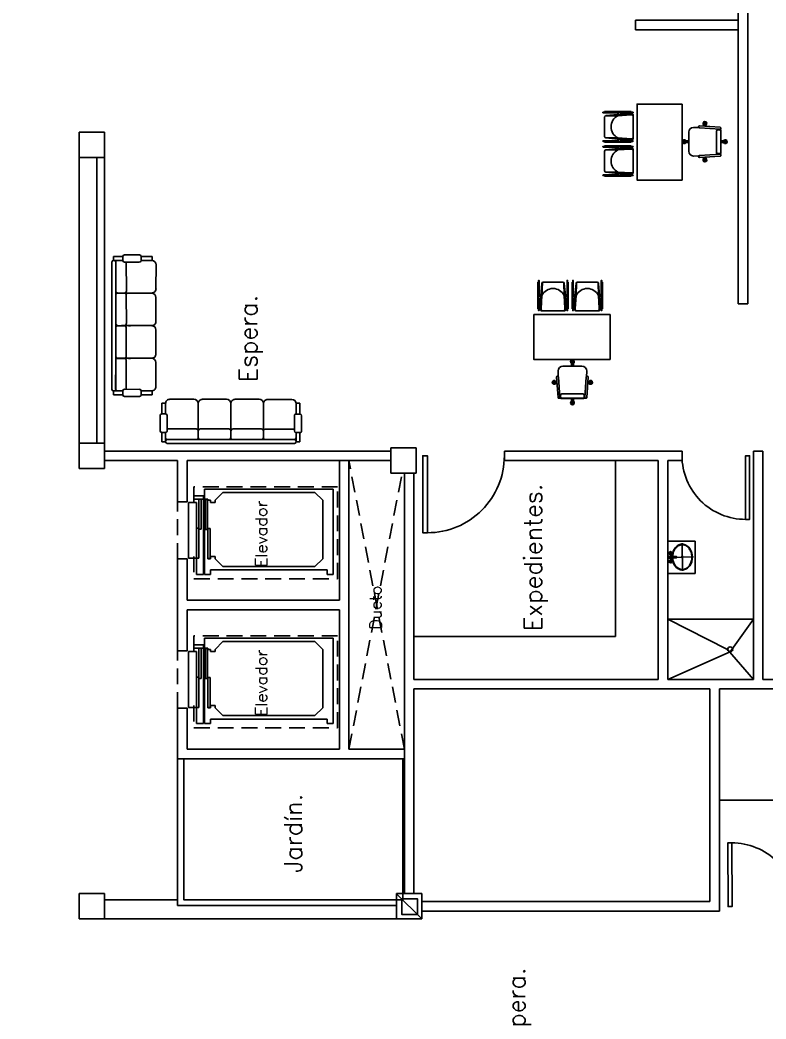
# Model space of a CAD drawing. Header units: millimetres. Extents: x -1615 to -538, y 177 to 397.
# Drawn here: x -776.51 to -764.75, y 274.35 to 290.1 of the extents above; entities that cross this region are included whole.
import ezdxf
from ezdxf.enums import TextEntityAlignment as Align

# ---------------------------------------------------------------- set-up
doc = ezdxf.new("R2010")
doc.units = ezdxf.units.MM
doc.linetypes.add('HIDDEN', pattern=[0.375, 0.25, -0.125])
for name, color, linetype in [('AUX', 8, 'Continuous'), ('LOCALES', 2, 'Continuous'), ('MOB', 7, 'Continuous'), ('MUEBLES', 9, 'Continuous'), ('MUROS', 1, 'Continuous'), ('MUROS2', 9, 'Continuous'), ('P-1', 1, 'Continuous'), ('PROY', 8, 'HIDDEN'), ('TEX', 2, 'Continuous'), ('VENTANAS', 4, 'Continuous')]:
    doc.layers.add(name, color=color, linetype=linetype)
doc.styles.add('ROMANS', font='ROMANS.shx')

# ---------------------------------------------------------------- blocks, each defined once
blk = doc.blocks.new('OVALIN')
for p, q in [((0, -0.482), (0, 0)), ((0.11, -0.04), (-0.11, -0.04)), ((0.27, -0.267), (-0.27, -0.267))]:
    blk.add_line(p, q)
blk.add_lwpolyline([(0.017, -0.071, -0.057947), (0.094, -0.084, -0.080358), (0.171, -0.123, -0.109726), (0.229, -0.189, -0.129522), (0.25, -0.266, -0.129491), (0.229, -0.343, -0.109705), (0.171, -0.409, -0.080358), (0.094, -0.448, -0.070455), (0, -0.462, -0.070437), (-0.094, -0.448, -0.080344), (-0.171, -0.409, -0.109805), (-0.23, -0.343, -0.12938), (-0.25, -0.266, -0.129412), (-0.23, -0.189, -0.109828), (-0.171, -0.123, -0.080344), (-0.094, -0.084, -0.058052), (-0.017, -0.071, -0.05693)], format="xyb")
at = {"elevation": 0.472}
blk.add_lwpolyline([(0.016, -0.081, -0.057902), (0.091, -0.094, -0.080358), (0.165, -0.131, -0.109781), (0.221, -0.194, -0.129604), (0.24, -0.266, -0.129578), (0.221, -0.338, -0.109763), (0.165, -0.401, -0.080358), (0.091, -0.438, -0.070455), (0, -0.452, -0.070437), (-0.091, -0.438, -0.080344), (-0.165, -0.401, -0.109849), (-0.221, -0.338, -0.129486), (-0.24, -0.266, -0.129512), (-0.221, -0.194, -0.109867), (-0.165, -0.131, -0.080344), (-0.091, -0.094, -0.058006), (-0.016, -0.081, -0.05693)], format="xyb", dxfattribs=at)
for points in [[(-0.105, -0.04, 0.119733), (-0.08, -0.065, 0.119733), (-0.055, -0.04, 0.119733), (-0.08, -0.014, 0.119733)], [(0.105, -0.04, -0.119733), (0.08, -0.065, -0.119733), (0.055, -0.04, -0.119733), (0.08, -0.014, -0.119733)]]:
    blk.add_lwpolyline(points, format="xyb", close=True)
blk.add_lwpolyline([(-0.02, -0.007), (-0.013, -0.157), (0.012, -0.157), (0.02, -0.007)], close=True)
for centre, radius in [((-0.08, -0.04), 0.03), ((-0.08, -0.04), 0.00268), ((0.08, -0.04), 0.03), ((0.08, -0.04), 0.00268), ((0, -0.266, 0.472), 0.0157)]:
    blk.add_circle(centre, radius)
blk = doc.blocks.new('8140127')
at = {"layer": 'MOB'}
for p, q in [((-0.238, 0.479), (-0.238, 0.487)), ((-0.238, 0.479), (-0.238, 0.48)), ((-0.238, 0.462), (-0.238, 0.48)), ((-0.238, 0.262), (-0.238, 0.48)), ((-0.228, 0.483), (-0.228, 0.487)), ((-0.228, 0.48), (-0.228, 0.483)), ((-0.228, 0.48), (-0.228, 0.477)), ((-0.228, 0.262), (-0.228, 0.48)), ((-0.228, 0.48), (-0.228, 0.262)), ((0.212, 0.479), (0.212, 0.487)), ((0.212, 0.462), (0.212, 0.479)), ((0.222, 0.479), (0.222, 0.487)), ((0.222, 0.273), (0.222, 0.487)), ((0.222, 0.479), (0.222, 0.262)), ((-0.248, 0.462), (-0.248, 0.042)), ((-0.248, 0.462), (-0.238, 0.462)), ((-0.248, 0.462), (-0.238, 0.462)), ((-0.248, 0.462), (-0.238, 0.462)), ((-0.248, 0.462), (-0.238, 0.462)), ((-0.248, 0.462), (-0.238, 0.462)), ((-0.248, 0.042), (-0.248, 0.462)), ((-0.238, 0.462), (-0.238, 0.432)), ((-0.184, 0.443), (-0.203, 0.252)), ((-0.184, 0.443), (-0.184, 0.443)), ((-0.178, 0.456), (-0.183, 0.252)), ((-0.164, 0.462), (0.148, 0.462)), ((0.167, 0.252), (0.161, 0.456)), ((0.168, 0.443), (0.187, 0.252)), ((0.212, 0.462), (0.212, 0.262)), ((0.212, 0.279), (0.212, 0.462)), ((0.222, 0.462), (0.232, 0.462)), ((0.232, 0.462), (0.232, 0.042)), ((-0.238, 0.262), (-0.238, 0.185)), ((-0.238, 0.185), (-0.238, 0.024)), ((-0.228, 0.205), (-0.228, 0.205)), ((-0.228, 0.185), (-0.228, 0.023)), ((-0.228, 0.023), (-0.228, 0.185)), ((-0.218, 0.252), (-0.203, 0.252)), ((-0.218, 0.252), (-0.203, 0.252)), ((-0.204, 0.242), (-0.218, 0.242)), ((-0.205, 0.205), (-0.218, 0.205)), ((-0.205, 0.195), (-0.218, 0.195)), ((-0.204, 0.242), (-0.211, 0.034)), ((-0.204, 0.242), (-0.203, 0.252)), ((-0.195, 0.052), (-0.183, 0.252)), ((-0.183, 0.252), (-0.183, 0.252)), ((0.181, 0.045), (0.167, 0.252)), ((0.187, 0.252), (0.195, 0.034)), ((0.202, 0.252), (0.187, 0.252)), ((0.187, 0.252), (0.202, 0.252)), ((0.202, 0.242), (0.187, 0.242)), ((0.188, 0.205), (0.202, 0.205)), ((0.189, 0.195), (0.202, 0.195)), ((0.212, 0.262), (0.212, 0.279)), ((0.212, 0.185), (0.212, 0.024)), ((0.222, 0.252), (0.222, 0.273)), ((0.222, 0.265), (0.222, 0.168)), ((0.222, 0.242), (0.222, 0.265)), ((0.222, 0.252), (0.222, 0.242)), ((0.222, 0.242), (0.222, 0.205)), ((0.222, 0.185), (0.222, 0.024)), ((-0.248, 0.042), (-0.238, 0.042)), ((-0.248, 0.042), (-0.238, 0.042)), ((-0.248, 0.042), (-0.238, 0.042)), ((-0.248, 0.042), (-0.238, 0.042)), ((-0.248, 0.042), (-0.238, 0.042)), ((-0.238, 0.042), (-0.238, 0.072)), ((-0.238, 0.042), (-0.238, 0.023)), ((-0.238, 0.024), (-0.238, 0.017)), ((-0.238, 0.024), (-0.238, 0.023)), ((-0.228, 0.024), (-0.228, 0.017)), ((-0.228, 0.024), (-0.228, 0.023)), ((-0.195, 0.042), (-0.195, 0.052)), ((-0.195, 0.042), (-0.195, 0.032)), ((-0.183, 0.012), (-0.192, 0.012)), ((-0.183, 0.012), (-0.166, 0.012)), ((-0.175, 0.012), (0.161, 0.012)), ((-0.166, 0.012), (-0.166, 0.013)), ((0.167, 0.012), (0.156, 0.012)), ((0.167, 0.012), (0.175, 0.012)), ((0.181, 0.045), (0.181, 0.032)), ((0.212, 0.024), (0.212, 0.017)), ((0.222, 0.042), (0.232, 0.042)), ((0.222, 0.024), (0.222, 0.017))]:
    blk.add_line(p, q, dxfattribs=at)
for centre in [(-0.233, 0.487), (0.217, 0.487), (-0.233, 0.017), (0.217, 0.017)]:
    blk.add_circle(centre, 0.005, dxfattribs=at)
for centre, radius, start, end in [((-0.164, 0.442), 0.02, 90, 177.2737), ((-0.008, 0.168), 0.194, 25.6954, 154.3046), ((0.148, 0.442), 0.02, 2.7263, 90), ((-0.218, 0.262), 0.02, 180, 270), ((-0.218, 0.185), 0.02, 90, 180), ((-0.218, 0.262), 0.01, 180, 270), ((-0.218, 0.262), 0.01, 180, 270), ((-0.218, 0.185), 0.01, 90, 180), ((0.202, 0.262), 0.01, 270, 0), ((0.202, 0.262), 0.02, 270, 360), ((0.202, 0.185), 0.02, 0, 90), ((0.202, 0.185), 0.01, 360, 90), ((-0.192, 0.032), 0.02, 175.2364, 270), ((-0.175, 0.032), 0.02, 180, 270), ((0.161, 0.032), 0.02, 270, 0), ((0.175, 0.032), 0.02, 270, 4.7636)]:
    blk.add_arc(centre, radius, start, end, dxfattribs=at)
blk = doc.blocks.new('SILLON4')
at = {"layer": 'MOB'}
for p, q in [((0.609, 1.016), (0.262, 0.867)), ((0.719, 0.998), (0.696, 0.988)), ((0.706, 0.964), (0.699, 0.98)), ((0.763, 0.83), (0.706, 0.964)), ((0.706, 0.964), (0.72, 0.932)), ((0.763, 0.83), (0.706, 0.964)), ((0.719, 0.998), (0.751, 1.012)), ((0.751, 1.012), (0.818, 0.854)), ((0.136, 0.814), (-0.211, 0.665)), ((0.844, 0.576), (0.75, 0.797)), ((0.818, 0.854), (0.763, 0.83)), ((0.947, 0.62), (0.852, 0.84)), ((0.414, 0.34), (0.226, 0.778)), ((0.436, 0.289), (0.226, 0.777)), ((-0.337, 0.611), (-0.684, 0.462)), ((-0.059, 0.137), (-0.247, 0.575)), ((0.825, 0.6), (0.415, 0.424)), ((0.933, 0.586), (0.878, 0.562)), ((0.878, 0.562), (0.909, 0.492)), ((0.909, 0.491), (0.936, 0.428)), ((0.933, 0.586), (0.991, 0.452)), ((-0.81, 0.408), (-1.156, 0.26)), ((-0.81, 0.408), (-1.156, 0.26)), ((0.922, 0.396), (-0.922, -0.396)), ((-0.684, 0.29), (-0.72, 0.372)), ((-0.531, -0.066), (-0.696, 0.317)), ((0.898, 0.451), (-0.061, 0.038)), ((0.352, 0.398), (-0.058, 0.222)), ((0.358, 0.471), (0.37, 0.443)), ((0.397, 0.38), (0.436, 0.29)), ((0.891, 0.446), (0.481, 0.271)), ((0.991, 0.452), (0.936, 0.428)), ((-1.219, 0.167), (-1.251, 0.154)), ((-1.219, 0.167), (-1.196, 0.177)), ((-1.185, 0.154), (-1.192, 0.169)), ((-1.157, 0.087), (-1.192, 0.169)), ((-0.121, 0.195), (-0.531, 0.019)), ((-0.115, 0.268), (-0.103, 0.24)), ((-0.076, 0.177), (-0.037, 0.087)), ((-1.251, 0.154), (-1.183, -0.004)), ((-1.128, 0.02), (-1.185, 0.154)), ((-1.185, 0.154), (-1.172, 0.121)), ((-1.183, -0.004), (-1.128, 0.02)), ((-1, -0.214), (-1.094, 0.006)), ((-0.041, 0.047), (-0.945, -0.341)), ((-0.588, 0.065), (-0.576, 0.037)), ((-1.102, -0.258), (-1.197, -0.038)), ((-0.594, -0.008), (-1.013, -0.188)), ((-0.549, -0.026), (-0.51, -0.116)), ((-0.464, -0.135), (-0.534, -0.165)), ((-1.068, -0.272), (-1.013, -0.248)), ((-1.068, -0.272), (-1.011, -0.406)), ((-1.013, -0.248), (-0.955, -0.383)), ((-1.012, -0.251), (-0.979, -0.328)), ((-1.011, -0.406), (-0.956, -0.382)), ((-0.956, -0.382), (-0.959, -0.375))]:
    blk.add_line(p, q, dxfattribs=at)
for centre, radius, start, end in [((0.636, 0.953), 0.0686, 23.2236, 113.2236), ((0.163, 0.751), 0.0686, 23.2236, 113.2236), ((0.163, 0.751), 0.0686, 23.2236, 113.2236), ((0.289, 0.804), 0.0686, 113.2236, 203.2236), ((0.773, 0.807), 0.0257, 113.2236, 203.2236), ((0.829, 0.83), 0.0257, 23.2236, 113.2236), ((-0.184, 0.602), 0.0686, 113.2236, 203.2236), ((-0.31, 0.548), 0.0686, 23.2236, 113.2236), ((-0.31, 0.548), 0.0686, 23.2236, 113.2236), ((0.868, 0.586), 0.0257, 203.2236, 293.2236), ((0.877, 0.478), 0.0343, 293.2236, 23.2236), ((0.923, 0.61), 0.0257, 293.2236, 23.2236), ((-0.783, 0.345), 0.0686, 23.2236, 113.2236), ((-0.783, 0.345), 0.0686, 23.2236, 113.2236), ((-0.656, 0.399), 0.0686, 113.2236, 203.2236), ((0.365, 0.366), 0.0343, 23.2236, 113.2236), ((0.429, 0.392), 0.0343, 113.2236, 203.2236), ((0.908, 0.427), 0.0257, 23.2236, 113.2236), ((0.912, 0.419), 0.0257, 293.2236, 23.2236), ((-1.129, 0.197), 0.0686, 113.2236, 203.2236), ((-0.107, 0.163), 0.0343, 23.2236, 113.2236), ((-0.044, 0.19), 0.0343, 113.2236, 203.2236), ((0.404, 0.276), 0.0343, 293.2236, 23.2236), ((0.467, 0.302), 0.0343, 203.2236, 293.2236), ((-1.118, -0.004), 0.0257, 23.2236, 113.2236), ((-0.517, -0.012), 0.0343, 113.2236, 203.2236), ((-0.069, 0.073), 0.0343, 293.2236, 23.2236), ((-0.006, 0.1), 0.0343, 203.2236, 293.2236), ((-1.173, -0.028), 0.0257, 113.2236, 203.2236), ((-0.58, -0.039), 0.0343, 23.2236, 113.2236), ((-0.541, -0.13), 0.0343, 293.2236, 23.2236), ((-0.478, -0.103), 0.0343, 203.2236, 293.2236), ((-1.078, -0.248), 0.0257, 203.2236, 293.2236), ((-1.023, -0.224), 0.0257, 293.2236, 23.2236), ((-0.955, -0.318), 0.0257, 203.2236, 293.2236), ((-0.935, -0.365), 0.0257, 113.2236, 203.2236), ((-0.932, -0.372), 0.0257, 203.2236, 293.2236)]:
    blk.add_arc(centre, radius, start, end, dxfattribs=at)
blk = doc.blocks.new('A$C63B07002')
at = {"layer": 'MOB', "xscale": -1, "rotation": 51.18713273036943}
blk.add_blockref('SILLON4', (1.259, 0.489), dxfattribs=at)
blk = doc.blocks.new('SILLA-1')
for p, q in [((-0.269, 0.182), (-0.29, -0.118)), ((-0.1, 0.244), (-0.189, 0.252)), ((-0.108, 0.254), (-0.108, 0.256)), ((-0.093, 0.239), (0.228, 0.195)), ((0.23, 0.225), (-0.091, 0.269)), ((-0.024, 0.26), (-0.021, 0.302)), ((-0.021, 0.302), (0.009, 0.3)), ((-0.017, 0.259), (-0.014, 0.302)), ((-0.002, 0.256), (0.001, 0.301)), ((0.006, 0.255), (0.009, 0.3)), ((0.167, 0.167), (0.144, -0.162)), ((0.217, 0.183), (0.188, 0.185)), ((0.213, -0.167), (0.236, 0.162)), ((0.215, -0.18), (0.24, 0.174)), ((0.239, 0.204), (0.239, 0.214)), ((-0.346, 0.052), (-0.348, 0.022)), ((-0.28, 0.024), (-0.348, 0.029)), ((-0.28, 0.017), (-0.348, 0.022)), ((-0.279, 0.04), (-0.347, 0.044)), ((-0.278, 0.047), (-0.346, 0.052)), ((0.228, 0.005), (0.296, 0)), ((0.229, 0.012), (0.297, 0.007)), ((0.297, 0.007), (0.295, -0.022)), ((0.227, -0.01), (0.295, -0.015)), ((0.227, -0.018), (0.295, -0.022)), ((-0.131, -0.202), (-0.22, -0.198)), ((-0.14, -0.211), (-0.14, -0.214)), ((0.199, -0.228), (-0.125, -0.228)), ((-0.123, -0.199), (0.201, -0.199)), ((-0.058, -0.228), (-0.06, -0.271)), ((-0.06, -0.271), (-0.031, -0.273)), ((-0.05, -0.228), (-0.053, -0.272)), ((-0.035, -0.228), (-0.038, -0.273)), ((-0.027, -0.228), (-0.031, -0.273)), ((0.192, -0.186), (0.163, -0.184)), ((0.21, -0.209), (0.21, -0.219))]:
    blk.add_line(p, q)
for points in [[(-0.376, 0.054), (-0.378, 0.024)], [(-0.278, 0.047), (-0.28, 0.017)], [(0.229, 0.012), (0.227, -0.018)]]:
    blk.add_lwpolyline(points)
for centre, radius, start, end in [((-0.006, 0.301), 0.03, 296.0766, 236.0766), ((-0.194, 0.177), 0.075, 86.0766, 176.0766), ((-0.092, 0.253), 0.016, 86.0766, 176.0766), ((-0.092, 0.255), 0.016, 176.0766, 266.0766), ((-0.006, 0.301), 0.0102, 356.0766, 176.0766), ((0.187, 0.165), 0.02, 86.0766, 176.0766), ((0.216, 0.163), 0.02, 356.0766, 86.0766), ((0.218, 0.174), 0.0215, 359.1541, 79.6333), ((0.229, 0.205), 0.01, 266.0766, 356.0766), ((0.229, 0.215), 0.01, 356.0766, 86.0766), ((-0.347, 0.037), 0.03, 26.0766, 326.0766), ((-0.347, 0.037), 0.0102, 86.0766, 266.0766), ((0.296, -0.007), 0.03, 206.0766, 146.0766), ((0.296, -0.007), 0.0102, 266.0766, 86.0766), ((-0.215, -0.123), 0.075, 176.0766, 266.0766), ((-0.124, -0.215), 0.016, 86.0766, 176.0766), ((-0.124, -0.212), 0.016, 176.0766, 266.0766), ((-0.045, -0.272), 0.03, 116.0766, 56.0766), ((-0.045, -0.272), 0.0102, 176.0766, 356.0766), ((0.164, -0.164), 0.02, 176.0766, 266.0766), ((0.193, -0.166), 0.02, 266.0766, 356.0766), ((0.194, -0.177), 0.0215, 272.5199, 352.9991), ((0.2, -0.218), 0.01, 266.0766, 356.0766), ((0.2, -0.209), 0.01, 356.0766, 86.0766)]:
    blk.add_arc(centre, radius, start, end)

msp = doc.modelspace()

# ---------------------------------------------------------------- hatches: boundary and pattern name
at = {"layer": 'MOB'}
h = msp.add_hatch(dxfattribs=at)
h.set_pattern_fill('AR-SAND', color=3, scale=0.03, style=0)
h.set_pattern_definition([(37.5, (-1402.8785, 253.7085), (-0.048001, 1.4682397), [0, -1.15824, 0, -1.2954, 0, -1.23825]), (7.5, (-1402.8785, 253.7085), (1.34857, 2.1504753), [0, -0.62484, 0, -1.04394, 0, -0.40005]), (327.5, (-1403.8158, 253.7085), (2.372977, 0.0043116), [0, -0.381, 0, -1.3716, 0, -1.7907]), (317.5, (-1403.8158, 253.7085), (2.2906694, 0.668788), [0, -0.1905, 0, -0.89916, 0, -1.0287])])
h.paths.add_polyline_path([(-758.837, 347.215), (-812.758, 335.518), (-812.758, 334.673), (-803.9, 334.673), (-803.9, 329.947), (-799.313, 325.307), (-782.89, 325.307), (-782.89, 328.837), (-770.72, 328.837), (-770.72, 325.456), (-758.098, 325.456), (-758.098, 303.87), (-760.597, 303.87), (-760.597, 297.006), (-760.508, 297.006), (-760.508, 296.905), (-758.397, 296.905), (-758.397, 296.975), (-757.997, 296.975), (-757.997, 296.575), (-758.097, 296.575), (-758.097, 283.471), (-757.975, 283.471), (-757.975, 283.071), (-758.375, 283.071), (-758.375, 283.155), (-760.375, 283.155), (-760.375, 283.044), (-760.597, 283.044), (-760.597, 279.854), (-760.455, 279.854), (-760.455, 279.705), (-746.972, 279.705), (-746.972, 272.855), (-749.274, 272.855), (-749.274, 265.205), (-745.307, 265.205), (-745.307, 253.28), (-736.306, 250.855), (-741.501, 261.951)])
h.paths.add_polyline_path([(-804.753, 325.526), (-813.904, 325.526), (-813.904, 323.04), (-804.753, 323.04, 1)])
h.paths.add_polyline_path([(-793.647, 300.355), (-811.904, 300.355, 0.414214), (-813.754, 298.505), (-813.754, 296.366, 0.414214), (-811.904, 294.516), (-809.75, 294.516), (-812.618, 297.384), (-810.638, 299.364), (-808.978, 297.704), (-806.998, 299.684), (-805.338, 298.024), (-803.678, 299.684), (-798.51, 294.516), (-796.147, 294.516), (-796.147, 296.613), (-796.208, 296.613), (-796.208, 297.013), (-795.808, 297.013), (-795.808, 296.905), (-793.688, 296.905), (-793.688, 297.074), (-793.647, 297.074)])
h.paths.add_polyline_path([(-803.388, 289.162), (-812.035, 289.162, 1), (-812.035, 285.962), (-803.388, 285.962, 1)])
h.paths.add_polyline_path([(-799.655, 280.258, 0.414214), (-800.005, 280.608), (-808.772, 280.608), (-808.772, 279.83), (-808.372, 279.83), (-808.372, 279.73), (-805.772, 279.73), (-805.772, 279.83), (-805.372, 279.83), (-805.372, 279.73), (-802.772, 279.73), (-802.772, 279.83), (-802.372, 279.83), (-802.372, 279.73), (-799.772, 279.73), (-799.772, 279.83), (-799.655, 279.83)], flags=17)
h.paths.add_polyline_path([(-808.722, 254.706), (-812.247, 254.706), (-812.247, 274.904), (-810.647, 274.904), (-810.647, 280.608), (-810.904, 280.608, 0.414214), (-813.754, 277.758), (-813.754, 253.219, 0.315329), (-806.85, 243.36), (-785.107, 237.258, 0.496821), (-778.947, 241.928), (-778.947, 245.98), (-808.722, 245.98)])
h.paths.add_polyline_path([(-753.647, 257.705), (-763.747, 257.705), (-763.747, 261.081), (-765.147, 261.081), (-765.147, 257.78, -1), (-770.297, 257.78), (-770.297, 261.081), (-772.147, 261.08), (-772.147, 257.774, 0.413999), (-767.725, 253.355), (-753.647, 253.355)], flags=17)
h.paths.add_polyline_path([(-754.727, 229.822, 0.978274), (-755.051, 228.667), (-737.051, 223.615), (-736.65, 225.175)])
h = msp.add_hatch(dxfattribs=at)
h.set_pattern_fill('GRASS', color=3, scale=0.05, style=0)
h.set_pattern_definition([(90, (-1505.3727, 255.352), (-0.898025, 0.898025), [0.238125, -1.557925]), (45, (-1505.3727, 255.352), (-0.8980256, 0.8980256), [0.238125, -1.031875]), (135, (-1505.3727, 255.352), (-0.8980256, -0.8980256), [0.238125, -1.031875])])
h.paths.add_polyline_path([(-758.837, 347.215), (-812.758, 335.518), (-812.758, 334.673), (-803.9, 334.673), (-803.9, 329.947), (-799.313, 325.307), (-782.89, 325.307), (-782.89, 328.837), (-770.72, 328.837), (-770.72, 325.456), (-758.098, 325.456), (-758.098, 303.87), (-760.597, 303.87), (-760.597, 297.006), (-760.508, 297.006), (-760.508, 296.905), (-758.397, 296.905), (-758.397, 296.975), (-757.997, 296.975), (-757.997, 296.575), (-758.097, 296.575), (-758.097, 283.471), (-757.975, 283.471), (-757.975, 283.071), (-758.375, 283.071), (-758.375, 283.155), (-760.375, 283.155), (-760.375, 283.044), (-760.597, 283.044), (-760.597, 279.854), (-760.455, 279.854), (-760.455, 279.705), (-746.972, 279.705), (-746.972, 272.855), (-749.274, 272.855), (-749.274, 265.205), (-745.307, 265.205), (-745.307, 253.28), (-736.306, 250.855), (-741.501, 261.951)])
h.paths.add_polyline_path([(-804.753, 325.526), (-813.904, 325.526), (-813.904, 323.04), (-804.753, 323.04, 1)])
h.paths.add_polyline_path([(-793.647, 300.355), (-811.904, 300.355, 0.414214), (-813.754, 298.505), (-813.754, 296.366, 0.414214), (-811.904, 294.516), (-809.75, 294.516), (-812.618, 297.384), (-810.638, 299.364), (-808.978, 297.704), (-806.998, 299.684), (-805.338, 298.024), (-803.678, 299.684), (-798.51, 294.516), (-796.147, 294.516), (-796.147, 296.613), (-796.208, 296.613), (-796.208, 297.013), (-795.808, 297.013), (-795.808, 296.905), (-793.688, 296.905), (-793.688, 297.074), (-793.647, 297.074)])
h.paths.add_polyline_path([(-803.388, 289.162), (-812.035, 289.162, 1), (-812.035, 285.962), (-803.388, 285.962, 1)])
h.paths.add_polyline_path([(-799.655, 280.258, 0.414214), (-800.005, 280.608), (-808.772, 280.608), (-808.772, 279.83), (-808.372, 279.83), (-808.372, 279.73), (-805.772, 279.73), (-805.772, 279.83), (-805.372, 279.83), (-805.372, 279.73), (-802.772, 279.73), (-802.772, 279.83), (-802.372, 279.83), (-802.372, 279.73), (-799.772, 279.73), (-799.772, 279.83), (-799.655, 279.83)], flags=17)
h.paths.add_polyline_path([(-808.722, 254.706), (-812.247, 254.706), (-812.247, 274.904), (-810.647, 274.904), (-810.647, 280.608), (-810.904, 280.608, 0.414214), (-813.754, 277.758), (-813.754, 253.219, 0.315329), (-806.85, 243.36), (-785.107, 237.258, 0.496821), (-778.947, 241.928), (-778.947, 245.98), (-808.722, 245.98)])
h.paths.add_polyline_path([(-753.647, 257.705), (-763.747, 257.705), (-763.747, 261.081), (-765.147, 261.081), (-765.147, 257.78, -1), (-770.297, 257.78), (-770.297, 261.081), (-772.147, 261.08), (-772.147, 257.774, 0.413999), (-767.725, 253.355), (-753.647, 253.355)], flags=17)
h.paths.add_polyline_path([(-754.727, 229.822, 0.978274), (-755.051, 228.667), (-737.051, 223.615), (-736.65, 225.175)])

# ---------------------------------------------------------------- linework, layer by layer
msp.add_lwpolyline([(-773.922, 278.454), (-770.473, 278.454), (-770.473, 276.231), (-773.922, 276.231)], close=True)
at = {"layer": 'AUX'}
for p, q in [((-771.57, 282.706), (-773.596, 282.706)), ((-773.596, 282.706), (-773.596, 281.362)), ((-773.432, 282.529), (-773.308, 282.653)), ((-773.308, 282.653), (-771.858, 282.653)), ((-771.734, 282.529), (-771.858, 282.653)), ((-771.57, 282.706), (-771.57, 281.362)), ((-773.852, 282.494), (-773.852, 281.616)), ((-773.852, 282.494), (-773.724, 282.494)), ((-773.614, 282.6), (-773.764, 282.6)), ((-773.614, 282.547), (-773.764, 282.547)), ((-773.724, 282.09), (-773.724, 282.494)), ((-773.685, 282.073), (-773.685, 282.547)), ((-773.685, 282.547), (-773.649, 282.547)), ((-773.649, 282.073), (-773.649, 282.547)), ((-773.614, 282.6), (-773.614, 282.547)), ((-773.614, 282.547), (-773.614, 281.362)), ((-773.545, 282.547), (-773.596, 282.547)), ((-773.584, 282.544), (-773.584, 282.069)), ((-773.549, 282.544), (-773.584, 282.544)), ((-773.549, 282.544), (-773.549, 282.069)), ((-773.545, 282.547), (-773.545, 282.529)), ((-773.503, 282.529), (-773.545, 282.529)), ((-773.545, 282.529), (-773.545, 282.529)), ((-773.503, 282.494), (-773.503, 282.529)), ((-773.432, 282.494), (-773.503, 282.494)), ((-773.432, 282.494), (-773.432, 282.529)), ((-771.734, 282.529), (-771.734, 281.609)), ((-773.724, 282.09), (-773.688, 282.09)), ((-773.724, 281.616), (-773.724, 282.09)), ((-773.688, 281.616), (-773.688, 282.09)), ((-773.649, 282.073), (-773.685, 282.073)), ((-773.584, 282.069), (-773.549, 282.069)), ((-773.51, 282.087), (-773.545, 282.087)), ((-773.545, 282.087), (-773.545, 281.613)), ((-773.51, 282.087), (-773.51, 281.613)), ((-773.688, 281.616), (-773.852, 281.616)), ((-773.724, 281.616), (-773.724, 281.362)), ((-773.688, 281.616), (-773.724, 281.616)), ((-773.545, 281.613), (-773.51, 281.613)), ((-773.545, 281.609), (-773.545, 281.613)), ((-773.503, 281.609), (-773.545, 281.609)), ((-773.545, 281.609), (-773.545, 281.609)), ((-773.432, 281.645), (-773.503, 281.645)), ((-773.503, 281.645), (-773.503, 281.609)), ((-773.432, 281.645), (-773.432, 281.609)), ((-773.432, 281.609), (-773.308, 281.486)), ((-771.734, 281.609), (-771.858, 281.486)), ((-771.663, 281.432), (-773.503, 281.432)), ((-773.503, 281.432), (-773.503, 281.362)), ((-773.308, 281.486), (-771.858, 281.486)), ((-771.663, 281.432), (-771.663, 281.362)), ((-773.614, 281.362), (-773.724, 281.362)), ((-773.596, 281.362), (-773.503, 281.362)), ((-771.57, 281.362), (-771.663, 281.362)), ((-771.57, 280.356), (-773.596, 280.356)), ((-773.596, 280.356), (-773.596, 279.012)), ((-773.432, 280.179), (-773.308, 280.303)), ((-773.308, 280.303), (-771.858, 280.303)), ((-771.734, 280.179), (-771.858, 280.303)), ((-771.57, 280.356), (-771.57, 279.012)), ((-773.852, 280.144), (-773.852, 279.266)), ((-773.852, 280.144), (-773.724, 280.144)), ((-773.614, 280.25), (-773.764, 280.25)), ((-773.614, 280.197), (-773.764, 280.197)), ((-773.724, 279.74), (-773.724, 280.144)), ((-773.685, 279.723), (-773.685, 280.197)), ((-773.685, 280.197), (-773.649, 280.197)), ((-773.649, 279.723), (-773.649, 280.197)), ((-773.614, 280.25), (-773.614, 280.197)), ((-773.614, 280.197), (-773.614, 279.012)), ((-773.545, 280.197), (-773.596, 280.197)), ((-773.584, 280.194), (-773.584, 279.719)), ((-773.549, 280.194), (-773.584, 280.194)), ((-773.549, 280.194), (-773.549, 279.719)), ((-773.545, 280.197), (-773.545, 280.179)), ((-773.503, 280.179), (-773.545, 280.179)), ((-773.545, 280.179), (-773.545, 280.179)), ((-773.503, 280.144), (-773.503, 280.179)), ((-773.432, 280.144), (-773.503, 280.144)), ((-773.432, 280.144), (-773.432, 280.179)), ((-771.734, 280.179), (-771.734, 279.259)), ((-773.724, 279.74), (-773.688, 279.74)), ((-773.724, 279.266), (-773.724, 279.74)), ((-773.688, 279.266), (-773.688, 279.74)), ((-773.649, 279.723), (-773.685, 279.723)), ((-773.584, 279.719), (-773.549, 279.719)), ((-773.51, 279.737), (-773.545, 279.737)), ((-773.545, 279.737), (-773.545, 279.263)), ((-773.51, 279.737), (-773.51, 279.263)), ((-773.688, 279.266), (-773.852, 279.266)), ((-773.724, 279.266), (-773.724, 279.012)), ((-773.688, 279.266), (-773.724, 279.266)), ((-773.545, 279.263), (-773.51, 279.263)), ((-773.545, 279.259), (-773.545, 279.263)), ((-773.503, 279.259), (-773.545, 279.259)), ((-773.545, 279.259), (-773.545, 279.259)), ((-773.432, 279.295), (-773.503, 279.295)), ((-773.503, 279.295), (-773.503, 279.259)), ((-773.432, 279.295), (-773.432, 279.259)), ((-773.432, 279.259), (-773.308, 279.136)), ((-771.734, 279.259), (-771.858, 279.136)), ((-771.663, 279.082), (-773.503, 279.082)), ((-773.503, 279.082), (-773.503, 279.012)), ((-773.308, 279.136), (-771.858, 279.136)), ((-771.663, 279.082), (-771.663, 279.012)), ((-773.614, 279.012), (-773.724, 279.012)), ((-773.596, 279.012), (-773.503, 279.012)), ((-771.57, 279.012), (-771.663, 279.012))]:
    msp.add_line(p, q, dxfattribs=at)
at = {"layer": 'MOB'}
for points in [[(-766.07, 288.775), (-766.07, 287.575), (-766.781, 287.575), (-766.781, 288.775)], [(-767.206, 284.746), (-768.406, 284.746), (-768.406, 285.457), (-767.206, 285.457)]]:
    msp.add_lwpolyline(points, close=True, dxfattribs=at)
msp.add_lwpolyline([(-765.481, 277.805), (-764.61, 277.805), (-764.61, 278.823), (-759.637, 278.823), (-759.637, 276.932), (-763.515, 276.932), (-763.515, 276.338)], dxfattribs=at)
at = {"layer": 'MUEBLES'}
for p, q in [((-767.122, 280.38), (-767.122, 283.155)), ((-766.297, 280.655), (-765.353, 280.179)), ((-766.297, 280.655), (-764.947, 280.655)), ((-764.947, 280.655), (-765.313, 280.14)), ((-767.122, 280.38), (-770.297, 280.38)), ((-765.313, 280.14), (-766.297, 279.705)), ((-765.353, 280.179), (-764.947, 279.705))]:
    msp.add_line(p, q, dxfattribs=at)
for points in [[(-770.083, 282.018), (-770.083, 283.23), (-770.159, 283.23), (-770.159, 282.018), (-770.083, 282.018, 0.414214), (-768.872, 283.23, 0.414214)], [(-765.069, 282.228), (-765.069, 283.23), (-765.007, 283.23), (-765.007, 282.228), (-765.069, 282.228, -0.414214), (-766.072, 283.23, -0.414214)], [(-765.287, 277.129), (-765.283, 276.126), (-765.346, 276.126), (-765.35, 277.128), (-765.287, 277.129, -0.414214), (-764.281, 276.13, -0.414214)]]:
    msp.add_lwpolyline(points, format="xyb", dxfattribs=at)
msp.add_circle((-765.313, 280.179), 0.0397, dxfattribs=at)
at = {"layer": 'MUROS'}
for p, q in [((-775.572, 287.93), (-775.572, 288.33)), ((-775.172, 288.33), (-775.572, 288.33)), ((-775.172, 287.93), (-775.172, 288.33)), ((-775.172, 287.93), (-775.572, 287.93)), ((-775.572, 283.03), (-775.572, 283.43)), ((-775.172, 283.43), (-775.572, 283.43)), ((-775.172, 283.03), (-775.172, 283.43)), ((-770.662, 283.305), (-775.172, 283.305)), ((-770.662, 283.355), (-770.262, 283.355)), ((-770.662, 283.355), (-770.662, 282.955)), ((-770.262, 283.355), (-770.262, 282.955)), ((-768.872, 283.305), (-766.072, 283.305)), ((-768.872, 283.155), (-768.872, 283.305)), ((-766.072, 283.155), (-766.072, 283.305)), ((-764.947, 279.705), (-764.947, 283.305)), ((-764.797, 283.305), (-764.947, 283.305)), ((-764.797, 279.705), (-764.797, 283.305)), ((-774.022, 283.155), (-775.172, 283.155)), ((-774.022, 283.155), (-774.022, 282.505)), ((-773.872, 283.155), (-771.472, 283.155)), ((-770.662, 283.155), (-773.872, 283.155)), ((-773.872, 283.155), (-773.872, 282.505)), ((-771.472, 283.155), (-771.472, 280.955)), ((-771.322, 283.155), (-771.322, 278.605)), ((-771.322, 283.155), (-770.662, 283.155)), ((-768.872, 283.155), (-766.447, 283.155)), ((-766.447, 279.705), (-766.447, 283.155)), ((-766.297, 279.705), (-766.297, 283.155)), ((-766.297, 283.155), (-766.072, 283.155)), ((-775.172, 283.03), (-775.572, 283.03)), ((-770.662, 282.955), (-770.262, 282.955)), ((-770.447, 276.331), (-770.447, 282.955)), ((-770.447, 282.955), (-770.447, 280.955)), ((-770.297, 279.705), (-770.297, 282.955)), ((-774.022, 282.505), (-773.872, 282.505)), ((-774.022, 281.605), (-774.022, 280.155)), ((-774.022, 281.605), (-773.872, 281.605)), ((-773.872, 281.605), (-773.872, 280.955)), ((-771.472, 280.955), (-773.872, 280.955)), ((-773.872, 280.805), (-773.872, 280.155)), ((-771.472, 280.805), (-773.872, 280.805)), ((-771.472, 280.805), (-771.472, 278.605)), ((-774.022, 280.155), (-773.872, 280.155)), ((-766.447, 279.705), (-770.297, 279.705)), ((-766.297, 279.705), (-764.947, 279.705)), ((-760.747, 279.705), (-764.797, 279.705)), ((-765.631, 279.555), (-770.297, 279.555)), ((-770.297, 276.331), (-770.297, 279.555)), ((-765.631, 279.555), (-765.631, 276.205)), ((-765.481, 279.555), (-752.422, 279.555)), ((-765.481, 279.555), (-765.481, 276.055)), ((-774.022, 279.255), (-773.872, 279.255)), ((-774.022, 279.255), (-774.022, 278.455)), ((-773.872, 279.255), (-773.872, 278.605)), ((-771.472, 278.605), (-773.872, 278.605)), ((-770.447, 278.605), (-771.322, 278.605)), ((-770.447, 278.455), (-774.022, 278.455)), ((-775.572, 276.331), (-775.572, 275.931)), ((-775.572, 276.331), (-775.172, 276.331)), ((-775.172, 276.331), (-775.172, 275.931)), ((-770.572, 276.331), (-770.172, 276.331)), ((-770.572, 276.331), (-770.572, 275.931)), ((-770.572, 276.329), (-770.172, 275.931)), ((-770.172, 276.331), (-770.172, 275.931)), ((-765.631, 276.205), (-770.172, 276.205)), ((-765.631, 276.055), (-770.172, 276.055)), ((-765.631, 276.055), (-765.481, 276.055)), ((-775.572, 275.931), (-775.172, 275.931)), ((-770.572, 275.931), (-770.172, 275.931))]:
    msp.add_line(p, q, dxfattribs=at)
msp.add_lwpolyline([(-770.49, 276.248), (-770.49, 276.002), (-770.243, 276.002), (-770.243, 276.248)], close=True, dxfattribs=at)
at = {"layer": 'MUROS2'}
for p, q in [((-766.297, 281.884), (-765.865, 281.884)), ((-765.865, 281.884), (-765.865, 281.375)), ((-765.865, 281.375), (-766.296, 281.375))]:
    msp.add_line(p, q, dxfattribs=at)
at = {"layer": 'P-1'}
for p, q in [((-765.186, 294.457), (-765.186, 285.623)), ((-765.036, 294.457), (-765.036, 285.623)), ((-765.186, 290.094), (-766.804, 290.094)), ((-766.804, 290.094), (-766.804, 289.944)), ((-765.186, 289.944), (-766.804, 289.944)), ((-765.036, 285.623), (-765.186, 285.623))]:
    msp.add_line(p, q, dxfattribs=at)
at = {"layer": 'PROY'}
for p, q in [((-770.447, 278.605), (-771.322, 283.155)), ((-771.322, 278.605), (-770.485, 282.955)), ((-774.022, 281.605), (-774.022, 282.505)), ((-774.022, 279.255), (-774.022, 280.155))]:
    msp.add_line(p, q, dxfattribs=at)
for points in [[(-773.764, 281.645), (-773.764, 281.291), (-771.499, 281.291), (-771.499, 282.742), (-773.764, 282.742), (-773.764, 282.494)], [(-773.764, 279.295), (-773.764, 278.941), (-771.499, 278.941), (-771.499, 280.392), (-773.764, 280.392), (-773.764, 280.144)]]:
    msp.add_lwpolyline(points, dxfattribs=at)
at = {"layer": 'VENTANAS'}
for p, q in [((-775.572, 283.43), (-775.572, 287.93)), ((-775.292, 283.43), (-775.292, 287.93)), ((-775.172, 283.43), (-775.172, 287.93)), ((-774.022, 278.454), (-774.022, 276.141)), ((-773.922, 278.454), (-773.922, 276.231)), ((-775.172, 276.231), (-774.022, 276.231)), ((-773.922, 276.231), (-770.572, 276.231)), ((-774.022, 276.141), (-770.572, 276.141)), ((-775.172, 275.931), (-770.572, 275.931))]:
    msp.add_line(p, q, dxfattribs=at)

# ---------------------------------------------------------------- block references
at = {"layer": 'AUX', "xscale": -1}
for p, rotation in [((-766.829, 288.408), 90.00490238879466), ((-766.829, 287.869), 90.00490238879466), ((-768.112, 285.505), 0.004902388789478351), ((-767.573, 285.505), 0.004902388789478351)]:
    msp.add_blockref('8140127', p, dxfattribs=dict(at, rotation=rotation))
at = {"layer": 'MOB', "linetype": 'Continuous'}
for p, rotation in [((-765.685, 288.168), 3.928297309052279), ((-767.812, 284.361), 273.9282973090474)]:
    msp.add_blockref('SILLA-1', p, dxfattribs=dict(at, rotation=rotation))
at = {"layer": 'MUROS2', "xscale": -0.8115471028416653, "yscale": 0.8115471028416774, "zscale": 0.8115471028416238, "rotation": 91.1025725802144}
msp.add_blockref('OVALIN', (-766.284, 281.63), dxfattribs=at)
at = {"layer": 'VENTANAS', "xscale": -1}
for p, rotation in [((-774.898, 283.94), 297.9573545321612), ((-771.841, 283.585), 27.95735453216428)]:
    msp.add_blockref('A$C63B07002', p, dxfattribs=dict(at, rotation=rotation))

# ---------------------------------------------------------------- texts
at = {"layer": 'LOCALES', "style": 'ROMANS'}
for s, height, p in [('Espera.', 0.2797, (-772.769, 285.078)), ('Expedientes.', 0.27969, (-768.281, 281.63)), ('Jardín.', 0.2797, (-772.063, 277.281)), ('Espera.', 0.2797, (-768.544, 274.476))]:
    msp.add_text(s, height=height, rotation=90, dxfattribs=at).set_placement(p, align=Align.CENTER)
at = {"layer": 'TEX', "style": 'ROMANS'}
for s, height, p in [('Elevador', 0.1864, (-772.609, 281.476)), ('Ducto', 0.18, (-770.81, 280.496)), ('Elevador', 0.1864, (-772.609, 279.126))]:
    msp.add_text(s, height=height, rotation=90, dxfattribs=at).set_placement(p)

doc.saveas('drawing.dxf')
